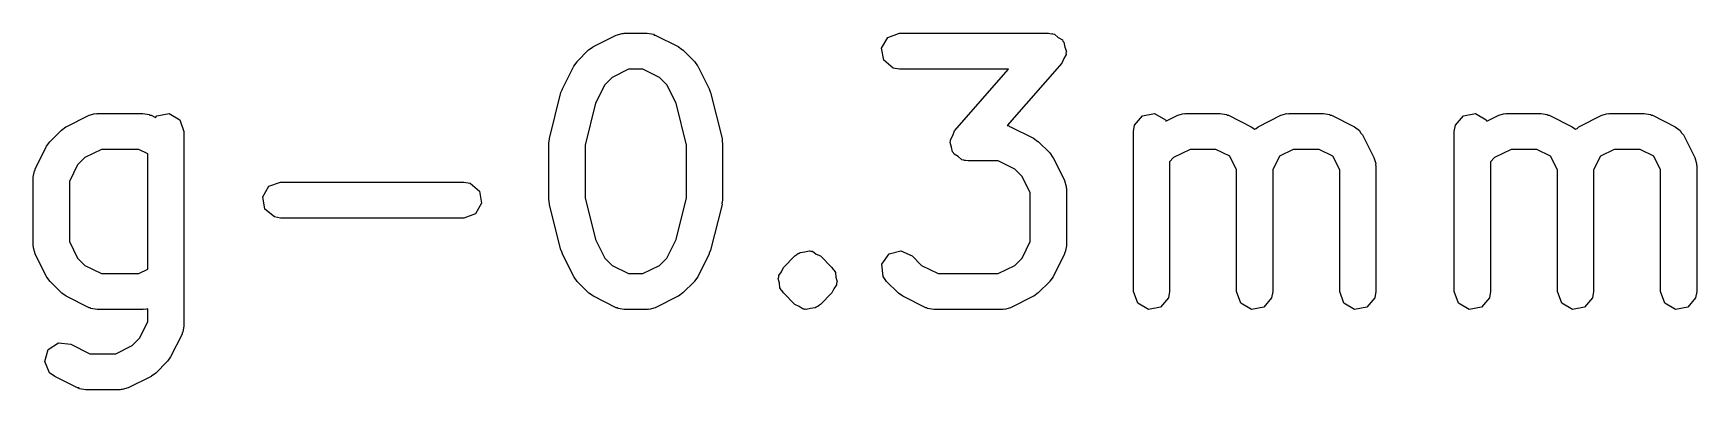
# Model space of a CAD drawing. Extents: x 4 to 183, y -17 to 15.
# Drawn here: x 25.07 to 31.98, y 3.91 to 5.39 of the extents above; entities that cross this region are included whole.
import ezdxf

# ---------------------------------------------------------------- set-up
doc = ezdxf.new("R2010")
doc.units = 0
doc.layers.add('BLACK', color=7, linetype='CONTINUOUS')

msp = doc.modelspace()

# ---------------------------------------------------------------- linework, layer by layer
at = {"layer": 'BLACK', "linetype": 'CONTINUOUS'}
for p, q in [((27.5178, 5.38985), (27.522, 5.39138)), ((27.522, 5.39138), (27.6173, 5.39138)), ((27.6173, 5.39138), (27.6429, 5.38686)), ((28.6167, 5.37383), (28.6649, 5.39138)), ((28.6649, 5.39138), (29.2839, 5.39138)), ((29.2839, 5.39138), (29.295, 5.38942)), ((27.3738, 5.32179), (27.3921, 5.33465)), ((27.3921, 5.33465), (27.3933, 5.33584)), ((27.3933, 5.33584), (27.4885, 5.38346)), ((27.4885, 5.38346), (27.5135, 5.39089)), ((27.5135, 5.39089), (27.5178, 5.38985)), ((27.6429, 5.38686), (27.6464, 5.38398)), ((27.6464, 5.38398), (27.6508, 5.38346)), ((27.6508, 5.38346), (27.7461, 5.33584)), ((27.7461, 5.33584), (27.7641, 5.32249)), ((27.7641, 5.32249), (27.7655, 5.32179)), ((28.591, 5.3294), (28.6167, 5.37383)), ((28.5999, 5.27888), (28.591, 5.3294)), ((29.295, 5.38942), (29.2985, 5.38996)), ((29.2985, 5.38996), (29.3011, 5.38835)), ((29.3011, 5.38835), (29.3096, 5.38686)), ((29.3096, 5.38686), (29.3251, 5.37386)), ((29.3251, 5.37386), (29.3424, 5.36339)), ((29.3424, 5.36339), (29.3443, 5.35773)), ((29.3443, 5.35773), (29.3489, 5.35388)), ((29.3489, 5.35388), (29.3524, 5.33397)), ((29.3524, 5.33397), (29.3589, 5.31483)), ((27.2645, 5.15945), (27.3121, 5.25468)), ((27.3121, 5.25468), (27.3255, 5.27269)), ((27.3255, 5.27269), (27.3261, 5.27418)), ((27.3261, 5.27418), (27.3738, 5.32179)), ((27.7655, 5.32179), (27.8132, 5.27418)), ((27.8132, 5.27418), (27.826, 5.25581)), ((27.826, 5.25581), (27.8272, 5.25468)), ((27.8272, 5.25468), (27.8748, 5.15945)), ((28.6392, 5.2459), (28.5999, 5.27888)), ((29.3404, 5.26699), (29.1129, 5.007)), ((29.3477, 5.28585), (29.3404, 5.26699)), ((29.3578, 5.30336), (29.3477, 5.28585)), ((29.3589, 5.31483), (29.3568, 5.30925)), ((29.3568, 5.30925), (29.3578, 5.30336)), ((27.4712, 5.20712), (27.4408, 5.17672)), ((27.5397, 5.24138), (27.4712, 5.20712)), ((27.5996, 5.24138), (27.5397, 5.24138)), ((27.6681, 5.20712), (27.5996, 5.24138)), ((27.6985, 5.17672), (27.6681, 5.20712)), ((28.6649, 5.24138), (28.6392, 5.2459)), ((29.1187, 5.24138), (28.6649, 5.24138)), ((28.8942, 4.98482), (29.1187, 5.24138)), ((27.2112, 4.95362), (27.2588, 5.1441)), ((27.2588, 5.1441), (27.2641, 5.15592)), ((27.2641, 5.15592), (27.2645, 5.15945)), ((27.4408, 5.17672), (27.4023, 5.09973)), ((27.737, 5.09973), (27.6985, 5.17672)), ((27.8748, 5.15945), (27.8785, 5.14704)), ((27.8785, 5.14704), (27.8805, 5.1441)), ((27.8805, 5.1441), (27.9281, 4.95362)), ((25.2028, 5.00251), (25.298, 5.05013)), ((25.298, 5.05013), (25.323, 5.05756)), ((25.323, 5.05756), (25.3273, 5.05652)), ((25.3273, 5.05652), (25.3316, 5.05805)), ((25.3316, 5.05805), (25.522, 5.05805)), ((25.522, 5.05805), (25.5477, 5.05352)), ((25.5477, 5.05352), (25.5511, 5.05064)), ((25.5511, 5.05064), (25.5556, 5.05013)), ((25.5556, 5.05013), (25.5739, 5.04098)), ((25.5739, 5.04098), (25.5798, 5.048)), ((25.5798, 5.048), (25.6303, 5.05691)), ((25.6303, 5.05691), (25.6747, 5.03126)), ((27.4023, 5.09973), (27.3589, 4.92619)), ((27.7804, 4.92619), (27.737, 5.09973)), ((29.642, 5.0087), (29.675, 5.048)), ((29.675, 5.048), (29.7255, 5.05691)), ((29.7255, 5.05691), (29.77, 5.03126)), ((29.7721, 5.02529), (29.8218, 5.05013)), ((29.8218, 5.05013), (29.8468, 5.05756)), ((29.8468, 5.05756), (29.8512, 5.05652)), ((29.8512, 5.05652), (29.8554, 5.05805)), ((29.8554, 5.05805), (29.9982, 5.05805)), ((29.9982, 5.05805), (30.0239, 5.05352)), ((30.0239, 5.05352), (30.0273, 5.05064)), ((30.0273, 5.05064), (30.0318, 5.05013)), ((30.0318, 5.05013), (30.127, 5.00251)), ((30.1552, 5.00251), (30.2504, 5.05013)), ((30.2504, 5.05013), (30.2754, 5.05756)), ((30.2754, 5.05756), (30.2797, 5.05652)), ((30.2797, 5.05652), (30.2839, 5.05805)), ((30.2839, 5.05805), (30.4268, 5.05805)), ((30.4268, 5.05805), (30.4524, 5.05352)), ((30.4524, 5.05352), (30.4559, 5.05064)), ((30.4559, 5.05064), (30.4603, 5.05013)), ((30.4603, 5.05013), (30.5556, 5.00251)), ((30.9754, 5.0087), (31.0083, 5.048)), ((31.0083, 5.048), (31.0589, 5.05691)), ((31.0589, 5.05691), (31.1033, 5.03126)), ((31.1055, 5.02529), (31.1552, 5.05013)), ((31.1552, 5.05013), (31.1801, 5.05756)), ((31.1801, 5.05756), (31.1845, 5.05652)), ((31.1845, 5.05652), (31.1887, 5.05805)), ((31.1887, 5.05805), (31.3316, 5.05805)), ((31.3316, 5.05805), (31.3572, 5.05352)), ((31.3572, 5.05352), (31.3606, 5.05064)), ((31.3606, 5.05064), (31.3651, 5.05013)), ((31.3651, 5.05013), (31.4603, 5.00251)), ((31.4885, 5.00251), (31.5837, 5.05013)), ((31.5837, 5.05013), (31.6087, 5.05756)), ((31.6087, 5.05756), (31.6131, 5.05652)), ((31.6131, 5.05652), (31.6173, 5.05805)), ((31.6173, 5.05805), (31.7601, 5.05805)), ((31.7601, 5.05805), (31.7858, 5.05352)), ((31.7858, 5.05352), (31.7892, 5.05064)), ((31.7892, 5.05064), (31.7937, 5.05013)), ((31.7937, 5.05013), (31.8889, 5.00251)), ((25.1357, 4.94084), (25.1833, 4.98846)), ((25.1833, 4.98846), (25.2017, 5.00132)), ((25.2017, 5.00132), (25.2028, 5.00251)), ((25.6747, 5.03126), (25.6923, 4.98305)), ((25.6923, 4.98305), (25.6923, 4.17352)), ((28.8869, 4.96597), (28.8942, 4.98482)), ((29.1129, 5.007), (29.1191, 5.00591)), ((29.1191, 5.00591), (29.1226, 5.00302)), ((29.1226, 5.00302), (29.127, 5.00251)), ((29.127, 5.00251), (29.2222, 4.95489)), ((29.6375, 4.98305), (29.642, 5.0087)), ((29.6375, 4.31638), (29.6375, 4.98305)), ((29.77, 5.03126), (29.7721, 5.02529)), ((30.127, 5.00251), (30.1415, 4.99177)), ((30.1415, 4.99177), (30.1474, 4.99436)), ((30.1474, 4.99436), (30.1552, 5.00251)), ((30.5556, 5.00251), (30.5765, 4.98699)), ((30.5765, 4.98699), (30.581, 4.97669)), ((30.581, 4.97669), (30.5891, 4.96897)), ((30.9708, 4.98305), (30.9754, 5.0087)), ((30.9708, 4.31638), (30.9708, 4.98305)), ((31.1033, 5.03126), (31.1055, 5.02529)), ((31.4603, 5.00251), (31.4748, 4.99177)), ((31.4748, 4.99177), (31.4808, 4.99436)), ((31.4808, 4.99436), (31.4885, 5.00251)), ((31.8889, 5.00251), (31.9098, 4.98699)), ((31.9098, 4.98699), (31.9143, 4.97669)), ((31.9143, 4.97669), (31.9225, 4.96897)), ((25.074, 4.82611), (25.1216, 4.92135)), ((25.1216, 4.92135), (25.135, 4.93936)), ((25.135, 4.93936), (25.1357, 4.94084)), ((25.3493, 4.90805), (25.2807, 4.87379)), ((25.5043, 4.90805), (25.3493, 4.90805)), ((25.5423, 4.88908), (25.5043, 4.90805)), ((27.2089, 4.93543), (27.2115, 4.95017)), ((27.2089, 4.69733), (27.2089, 4.93543)), ((27.2115, 4.95017), (27.2112, 4.95362)), ((27.3589, 4.92619), (27.3589, 4.70657)), ((27.7804, 4.70657), (27.7804, 4.92619)), ((27.9281, 4.95362), (27.9292, 4.93869)), ((27.9292, 4.93869), (27.9304, 4.93543)), ((27.9304, 4.93543), (27.9304, 4.69733)), ((28.8756, 4.93698), (28.8778, 4.94256)), ((28.8821, 4.91784), (28.8756, 4.93698)), ((28.8767, 4.94845), (28.8869, 4.96597)), ((28.8778, 4.94256), (28.8767, 4.94845)), ((28.8857, 4.89793), (28.8821, 4.91784)), ((29.2222, 4.95489), (29.2403, 4.94153)), ((29.2403, 4.94153), (29.2417, 4.94084)), ((29.2417, 4.94084), (29.2894, 4.89322)), ((29.8731, 4.90805), (29.8046, 4.87379)), ((29.9805, 4.90805), (29.8731, 4.90805)), ((30.0376, 4.87953), (29.9805, 4.90805)), ((30.3016, 4.90805), (30.2446, 4.87953)), ((30.4091, 4.90805), (30.3016, 4.90805)), ((30.4661, 4.87953), (30.4091, 4.90805)), ((30.5891, 4.96897), (30.6367, 4.87373)), ((31.2064, 4.90805), (31.1379, 4.87379)), ((31.3139, 4.90805), (31.2064, 4.90805)), ((31.3709, 4.87953), (31.3139, 4.90805)), ((31.635, 4.90805), (31.5779, 4.87953)), ((31.7424, 4.90805), (31.635, 4.90805)), ((31.7995, 4.87953), (31.7424, 4.90805)), ((31.9225, 4.96897), (31.9701, 4.87373)), ((25.2503, 4.84338), (25.2161, 4.77487)), ((25.2807, 4.87379), (25.2503, 4.84338)), ((25.5423, 4.41035), (25.5423, 4.88908)), ((28.8902, 4.89408), (28.8857, 4.89793)), ((28.8922, 4.88842), (28.8902, 4.89408)), ((28.9095, 4.87795), (28.8922, 4.88842)), ((28.925, 4.86495), (28.9095, 4.87795)), ((28.9334, 4.86346), (28.925, 4.86495)), ((28.9361, 4.86185), (28.9334, 4.86346)), ((28.9395, 4.86239), (28.9361, 4.86185)), ((28.9506, 4.86043), (28.9395, 4.86239)), ((29.0758, 4.86043), (28.9506, 4.86043)), ((29.1443, 4.82617), (29.0758, 4.86043)), ((29.2894, 4.89322), (29.3022, 4.87486)), ((29.3022, 4.87486), (29.3034, 4.87373)), ((29.3034, 4.87373), (29.351, 4.77849)), ((29.8046, 4.87379), (29.7875, 4.85675)), ((29.7875, 4.85675), (29.7875, 4.31638)), ((30.0661, 4.82249), (30.0376, 4.87953)), ((30.2446, 4.87953), (30.2161, 4.82249)), ((30.4947, 4.82249), (30.4661, 4.87953)), ((30.6367, 4.87373), (30.6442, 4.84877)), ((30.6442, 4.84877), (30.6431, 4.84441)), ((30.6431, 4.84441), (30.6447, 4.84019)), ((30.6447, 4.84019), (30.6447, 4.31638)), ((31.1379, 4.87379), (31.1208, 4.85675)), ((31.1208, 4.85675), (31.1208, 4.31638)), ((31.3994, 4.82249), (31.3709, 4.87953)), ((31.5779, 4.87953), (31.5494, 4.82249)), ((31.828, 4.82249), (31.7995, 4.87953)), ((31.9701, 4.87373), (31.9775, 4.84877)), ((31.9775, 4.84877), (31.9765, 4.84441)), ((31.9765, 4.84441), (31.978, 4.84019)), ((31.978, 4.84019), (31.978, 4.31638)), ((25.0661, 4.79257), (25.0706, 4.81822)), ((25.0661, 4.50686), (25.0661, 4.79257)), ((25.0706, 4.81822), (25.0735, 4.82166)), ((25.0735, 4.82166), (25.074, 4.82611)), ((25.2161, 4.77487), (25.2161, 4.52456)), ((26.0453, 4.75479), (26.0935, 4.77233)), ((26.0935, 4.77233), (26.8554, 4.77233)), ((26.8554, 4.77233), (26.881, 4.76781)), ((29.1747, 4.79576), (29.1443, 4.82617)), ((29.2089, 4.72725), (29.1747, 4.79576)), ((29.351, 4.77849), (29.3584, 4.75353)), ((30.0661, 4.31638), (30.0661, 4.82249)), ((30.2161, 4.82249), (30.2161, 4.31638)), ((30.4947, 4.31638), (30.4947, 4.82249)), ((31.3994, 4.31638), (31.3994, 4.82249)), ((31.5494, 4.82249), (31.5494, 4.31638)), ((31.828, 4.31638), (31.828, 4.82249)), ((26.0196, 4.71036), (26.0453, 4.75479)), ((26.0285, 4.65983), (26.0196, 4.71036)), ((26.881, 4.76781), (26.9203, 4.73483)), ((26.9203, 4.73483), (26.9292, 4.68431)), ((27.3589, 4.70657), (27.4023, 4.53303)), ((27.737, 4.53303), (27.7804, 4.70657)), ((29.2089, 4.52456), (29.2089, 4.72725)), ((29.3584, 4.75353), (29.3574, 4.74917)), ((29.3574, 4.74917), (29.3589, 4.74495)), ((29.3589, 4.74495), (29.3589, 4.50686)), ((26.0678, 4.62686), (26.0285, 4.65983)), ((26.9036, 4.63988), (26.8554, 4.62233)), ((26.9292, 4.68431), (26.9036, 4.63988)), ((27.2101, 4.69408), (27.2089, 4.69733)), ((27.2112, 4.67914), (27.2101, 4.69408)), ((27.2588, 4.48867), (27.2112, 4.67914)), ((27.9281, 4.67914), (27.8805, 4.48867)), ((27.9304, 4.69733), (27.9278, 4.68259)), ((27.9278, 4.68259), (27.9281, 4.67914)), ((26.0935, 4.62233), (26.0678, 4.62686)), ((26.8554, 4.62233), (26.0935, 4.62233)), ((25.0676, 4.50265), (25.0661, 4.50686)), ((25.0666, 4.49828), (25.0676, 4.50265)), ((25.074, 4.47332), (25.0666, 4.49828)), ((25.2161, 4.52456), (25.2503, 4.45605)), ((27.4023, 4.53303), (27.4408, 4.45605)), ((27.6985, 4.45605), (27.737, 4.53303)), ((29.1747, 4.45605), (29.2089, 4.52456)), ((29.3589, 4.50686), (29.3544, 4.48121)), ((25.1216, 4.37808), (25.074, 4.47332)), ((25.2503, 4.45605), (25.2807, 4.42564)), ((25.2807, 4.42564), (25.3493, 4.39138)), ((27.2608, 4.48572), (27.2588, 4.48867)), ((27.2645, 4.47332), (27.2608, 4.48572)), ((27.3121, 4.37808), (27.2645, 4.47332)), ((27.4408, 4.45605), (27.4712, 4.42564)), ((27.4712, 4.42564), (27.5397, 4.39138)), ((27.5996, 4.39138), (27.6681, 4.42564)), ((27.6681, 4.42564), (27.6985, 4.45605)), ((27.8748, 4.47332), (27.8272, 4.37808)), ((27.8752, 4.47685), (27.8748, 4.47332)), ((27.8805, 4.48867), (27.8752, 4.47685)), ((28.1833, 4.41703), (28.2309, 4.46465)), ((28.2309, 4.46465), (28.239, 4.47033)), ((28.239, 4.47033), (28.2409, 4.47306)), ((28.2409, 4.47306), (28.2441, 4.47392)), ((28.2441, 4.47392), (28.2443, 4.47404)), ((28.2443, 4.47404), (28.2464, 4.47657)), ((28.2464, 4.47657), (28.2484, 4.47692)), ((28.2484, 4.47692), (28.2522, 4.47959)), ((28.2522, 4.47959), (28.2717, 4.48129)), ((28.2717, 4.48129), (28.2905, 4.48633)), ((28.2905, 4.48633), (28.2936, 4.48489)), ((28.2936, 4.48489), (28.297, 4.48548)), ((28.297, 4.48548), (28.2999, 4.48377)), ((28.2999, 4.48377), (28.3034, 4.48407)), ((28.3034, 4.48407), (28.3193, 4.47289)), ((28.3193, 4.47289), (28.337, 4.46465)), ((28.337, 4.46465), (28.3846, 4.41703)), ((28.5924, 4.43103), (28.6219, 4.47306)), ((28.5969, 4.37993), (28.5924, 4.43103)), ((28.6219, 4.47306), (28.6714, 4.48633)), ((28.6714, 4.48633), (28.7179, 4.46465)), ((28.7179, 4.46465), (28.7569, 4.42564)), ((28.7569, 4.42564), (28.8255, 4.39138)), ((29.0758, 4.39138), (29.1443, 4.42564)), ((29.1443, 4.42564), (29.1747, 4.45605)), ((29.351, 4.47332), (29.3034, 4.37808)), ((29.3515, 4.47777), (29.351, 4.47332)), ((29.3544, 4.48121), (29.3515, 4.47777)), ((25.1228, 4.37695), (25.1216, 4.37808)), ((25.1357, 4.35859), (25.1228, 4.37695)), ((25.1833, 4.31097), (25.1357, 4.35859)), ((25.3493, 4.39138), (25.5043, 4.39138)), ((25.5043, 4.39138), (25.5423, 4.41035)), ((27.3133, 4.37695), (27.3121, 4.37808)), ((27.3261, 4.35859), (27.3133, 4.37695)), ((27.3738, 4.31097), (27.3261, 4.35859)), ((27.5397, 4.39138), (27.5996, 4.39138)), ((27.8132, 4.35859), (27.7655, 4.31097)), ((27.8139, 4.36007), (27.8132, 4.35859)), ((27.8272, 4.37808), (27.8139, 4.36007)), ((28.1616, 4.37054), (28.1645, 4.37667)), ((28.1666, 4.35172), (28.1616, 4.37054)), ((28.1639, 4.38341), (28.1751, 4.39938)), ((28.1645, 4.37667), (28.1639, 4.38341)), ((28.1751, 4.39938), (28.1833, 4.41703)), ((28.3846, 4.41703), (28.3903, 4.40893)), ((28.3903, 4.40893), (28.393, 4.40702)), ((28.393, 4.40702), (28.3939, 4.4038)), ((28.3939, 4.4038), (28.3995, 4.39569)), ((28.3995, 4.39569), (28.4012, 4.37628)), ((28.4012, 4.37628), (28.4063, 4.35746)), ((28.4063, 4.35746), (28.4034, 4.35133)), ((28.6119, 4.35859), (28.5969, 4.37993)), ((28.6595, 4.31097), (28.6119, 4.35859)), ((28.8255, 4.39138), (29.0758, 4.39138)), ((29.2894, 4.35859), (29.2417, 4.31097)), ((29.29, 4.36007), (29.2894, 4.35859)), ((29.3034, 4.37808), (29.29, 4.36007)), ((25.1848, 4.31028), (25.1833, 4.31097)), ((25.2028, 4.29692), (25.1848, 4.31028)), ((25.298, 4.2493), (25.2028, 4.29692)), ((27.3752, 4.31028), (27.3738, 4.31097)), ((27.3933, 4.29692), (27.3752, 4.31028)), ((27.4885, 4.2493), (27.3933, 4.29692)), ((27.7461, 4.29692), (27.6508, 4.2493)), ((27.7472, 4.29811), (27.7461, 4.29692)), ((27.7655, 4.31097), (27.7472, 4.29811)), ((28.1683, 4.3323), (28.1666, 4.35172)), ((28.174, 4.3242), (28.1683, 4.3323)), ((28.1749, 4.32098), (28.174, 4.3242)), ((28.1776, 4.31907), (28.1749, 4.32098)), ((28.1833, 4.31097), (28.1776, 4.31907)), ((28.2309, 4.26335), (28.1833, 4.31097)), ((28.3846, 4.31097), (28.337, 4.26335)), ((28.3928, 4.32863), (28.3846, 4.31097)), ((28.404, 4.34459), (28.3928, 4.32863)), ((28.4034, 4.35133), (28.404, 4.34459)), ((28.661, 4.31028), (28.6595, 4.31097)), ((28.679, 4.29692), (28.661, 4.31028)), ((28.7742, 4.2493), (28.679, 4.29692)), ((29.2222, 4.29692), (29.127, 4.2493)), ((29.2234, 4.29811), (29.2222, 4.29692)), ((29.2417, 4.31097), (29.2234, 4.29811)), ((29.6551, 4.26817), (29.6375, 4.31638)), ((29.783, 4.29073), (29.75, 4.25143)), ((29.7875, 4.31638), (29.783, 4.29073)), ((30.0836, 4.26817), (30.0661, 4.31638)), ((30.2116, 4.29073), (30.1786, 4.25143)), ((30.2161, 4.31638), (30.2116, 4.29073)), ((30.5122, 4.26817), (30.4947, 4.31638)), ((30.6401, 4.29073), (30.6072, 4.25143)), ((30.6447, 4.31638), (30.6401, 4.29073)), ((30.9884, 4.26817), (30.9708, 4.31638)), ((31.1163, 4.29073), (31.0833, 4.25143)), ((31.1208, 4.31638), (31.1163, 4.29073)), ((31.417, 4.26817), (31.3994, 4.31638)), ((31.5449, 4.29073), (31.5119, 4.25143)), ((31.5494, 4.31638), (31.5449, 4.29073)), ((31.8455, 4.26817), (31.828, 4.31638)), ((31.9735, 4.29073), (31.9405, 4.25143)), ((31.978, 4.31638), (31.9735, 4.29073)), ((25.3025, 4.24879), (25.298, 4.2493)), ((25.3059, 4.2459), (25.3025, 4.24879)), ((25.3316, 4.24138), (25.3059, 4.2459)), ((25.522, 4.24138), (25.3316, 4.24138)), ((25.5262, 4.24291), (25.522, 4.24138)), ((25.5306, 4.24187), (25.5262, 4.24291)), ((25.5423, 4.24534), (25.5306, 4.24187)), ((25.5423, 4.19123), (25.5423, 4.24534)), ((27.4929, 4.24879), (27.4885, 4.2493)), ((27.4964, 4.2459), (27.4929, 4.24879)), ((27.522, 4.24138), (27.4964, 4.2459)), ((27.6173, 4.24138), (27.522, 4.24138)), ((27.6215, 4.24291), (27.6173, 4.24138)), ((27.6258, 4.24187), (27.6215, 4.24291)), ((27.6508, 4.2493), (27.6258, 4.24187)), ((28.2486, 4.25511), (28.2309, 4.26335)), ((28.2645, 4.24394), (28.2486, 4.25511)), ((28.2679, 4.24423), (28.2645, 4.24394)), ((28.2709, 4.24252), (28.2679, 4.24423)), ((28.2743, 4.24312), (28.2709, 4.24252)), ((28.2774, 4.24167), (28.2743, 4.24312)), ((28.2962, 4.24671), (28.2774, 4.24167)), ((28.3156, 4.24841), (28.2962, 4.24671)), ((28.3194, 4.25108), (28.3156, 4.24841)), ((28.3214, 4.25143), (28.3194, 4.25108)), ((28.3236, 4.25396), (28.3214, 4.25143)), ((28.3237, 4.25408), (28.3236, 4.25396)), ((28.327, 4.25494), (28.3237, 4.25408)), ((28.3289, 4.25767), (28.327, 4.25494)), ((28.337, 4.26335), (28.3289, 4.25767)), ((28.7787, 4.24879), (28.7742, 4.2493)), ((28.7821, 4.2459), (28.7787, 4.24879)), ((28.8077, 4.24138), (28.7821, 4.2459)), ((29.0935, 4.24138), (28.8077, 4.24138)), ((29.0977, 4.24291), (29.0935, 4.24138)), ((29.102, 4.24187), (29.0977, 4.24291)), ((29.127, 4.2493), (29.102, 4.24187)), ((29.6995, 4.24252), (29.6551, 4.26817)), ((29.75, 4.25143), (29.6995, 4.24252)), ((30.1281, 4.24252), (30.0836, 4.26817)), ((30.1786, 4.25143), (30.1281, 4.24252)), ((30.5566, 4.24252), (30.5122, 4.26817)), ((30.6072, 4.25143), (30.5566, 4.24252)), ((31.0328, 4.24252), (30.9884, 4.26817)), ((31.0833, 4.25143), (31.0328, 4.24252)), ((31.4614, 4.24252), (31.417, 4.26817)), ((31.5119, 4.25143), (31.4614, 4.24252)), ((31.89, 4.24252), (31.8455, 4.26817)), ((31.9405, 4.25143), (31.89, 4.24252)), ((25.508, 4.12271), (25.5423, 4.19123)), ((25.6878, 4.14787), (25.6849, 4.14444)), ((25.6923, 4.17352), (25.6878, 4.14787)), ((25.1285, 4.07535), (25.1713, 4.10361)), ((25.1713, 4.10361), (25.2222, 4.09775)), ((25.2222, 4.09775), (25.3016, 4.05805)), ((25.4091, 4.05805), (25.4776, 4.09231)), ((25.4776, 4.09231), (25.508, 4.12271)), ((25.6844, 4.13998), (25.6367, 4.04474)), ((25.6849, 4.14444), (25.6844, 4.13998)), ((25.1138, 4.02617), (25.1285, 4.07535)), ((25.1342, 3.9791), (25.1138, 4.02617)), ((25.3016, 4.05805), (25.4091, 4.05805)), ((25.6227, 4.02525), (25.5751, 3.97763)), ((25.6234, 4.02673), (25.6227, 4.02525)), ((25.6367, 4.04474), (25.6234, 4.02673)), ((25.1552, 3.96358), (25.1342, 3.9791)), ((25.2504, 3.91597), (25.1552, 3.96358)), ((25.5556, 3.96358), (25.4603, 3.91597)), ((25.5567, 3.96477), (25.5556, 3.96358)), ((25.5751, 3.97763), (25.5567, 3.96477)), ((25.2549, 3.91545), (25.2504, 3.91597)), ((25.2583, 3.91257), (25.2549, 3.91545)), ((25.2839, 3.90805), (25.2583, 3.91257)), ((25.4268, 3.90805), (25.2839, 3.90805)), ((25.431, 3.90958), (25.4268, 3.90805)), ((25.4354, 3.90854), (25.431, 3.90958)), ((25.4603, 3.91597), (25.4354, 3.90854))]:
    msp.add_line(p, q, dxfattribs=at)

doc.saveas('drawing.dxf')
